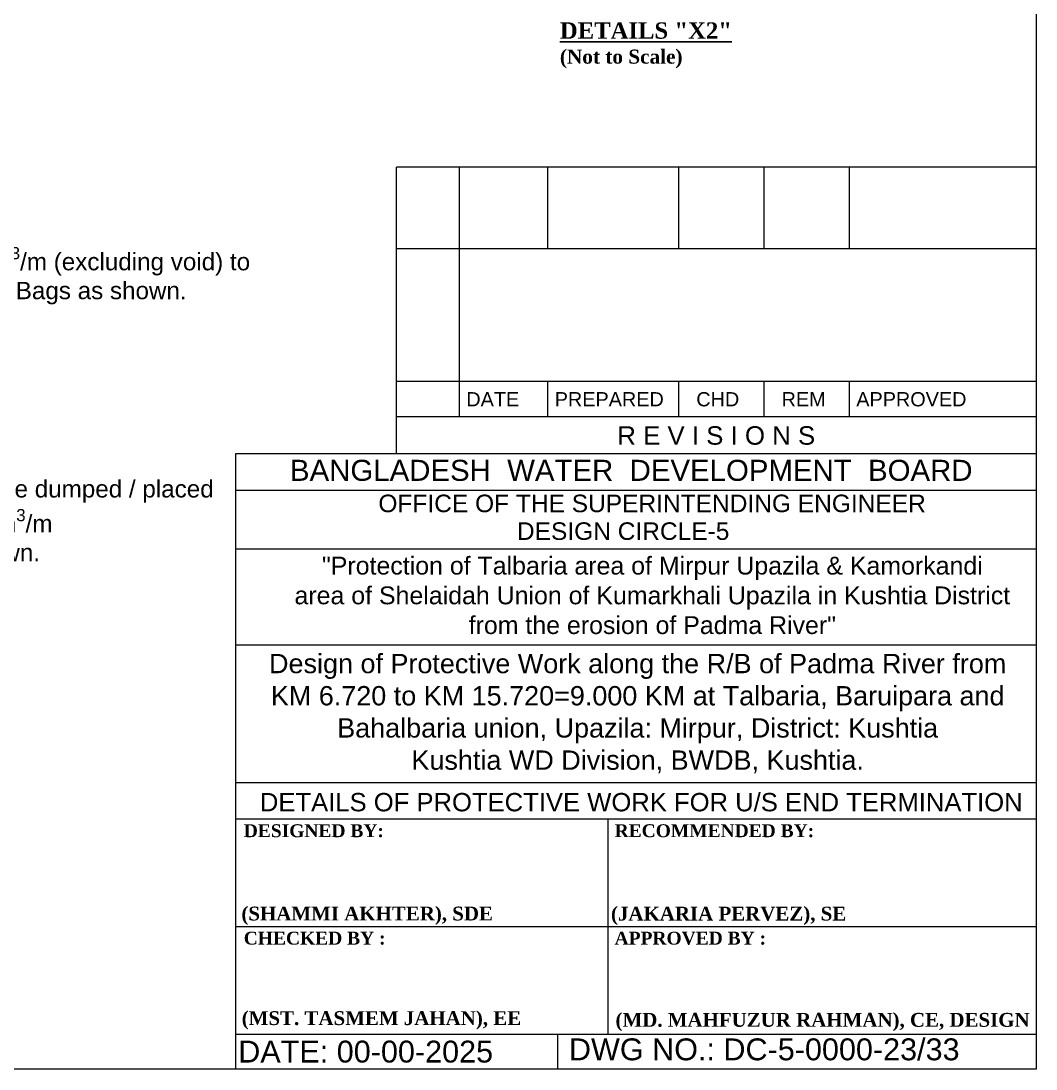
# Model space of a CAD drawing. Header units: inches. Extents: x -885 to 26362, y -28010 to 990.
# Drawn here: x 4186.1 to 4249.9, y -17604.2 to -17538.4 of the extents above; entities that cross this region are included whole.
import ezdxf
from ezdxf.enums import TextEntityAlignment as Align

# ---------------------------------------------------------------- set-up
doc = ezdxf.new("R2010")
doc.units = ezdxf.units.IN
doc.header["$MEASUREMENT"] = 0
doc.layers.add('LINE', color=7, linetype='Continuous')
doc.styles.add('Kazi_T_H', font='timesbd.ttf')
doc.styles.get("Standard").update_dxf_attribs({"font": 'arial.ttf'})

msp = doc.modelspace()

# ---------------------------------------------------------------- linework, layer by layer
at = {"layer": 'LINE', "color": 0, "linetype": 'ByBlock', "lineweight": -3, "ltscale": 0.5}
for p, q in [((4249.864639, -17547.558997), (4209.687535, -17547.558997)), ((4209.687535, -17565.562207), (4209.687535, -17547.558997)), ((4213.632126, -17547.558997), (4213.632126, -17563.241151)), ((4219.183417, -17547.558997), (4219.183417, -17552.686965)), ((4227.409332, -17547.558997), (4227.409332, -17552.686965)), ((4232.768204, -17547.558997), (4232.768204, -17552.686965)), ((4238.127075, -17547.558997), (4238.127075, -17552.686965)), ((4249.864639, -17552.686965), (4209.687535, -17552.686965)), ((4249.864639, -17561.011495), (4209.687535, -17561.011495)), ((4219.183417, -17561.011495), (4219.183417, -17563.241151)), ((4227.409332, -17561.011495), (4227.409332, -17563.241151)), ((4232.768204, -17561.011495), (4232.768204, -17563.241151)), ((4238.127075, -17561.011495), (4238.127075, -17563.241151)), ((4249.864639, -17563.241151), (4209.687535, -17563.241151)), ((4199.577094, -17565.562207), (4199.577094, -17604.189336)), ((4249.864639, -17565.562207), (4199.577094, -17565.562207)), ((4249.864639, -17567.860788), (4199.577094, -17567.860788)), ((4249.864639, -17571.551667), (4199.577094, -17571.551667)), ((4249.866215, -17577.572263), (4199.578671, -17577.572263)), ((4249.864639, -17586.217774), (4199.577094, -17586.217774)), ((4249.864639, -17588.49403), (4199.577094, -17588.49403)), ((4222.986668, -17601.990407), (4222.986668, -17588.49403)), ((4199.577094, -17595.242218), (4249.864639, -17595.242218)), ((4199.577094, -17601.990407), (4249.864639, -17601.990407)), ((4219.816133, -17604.189336), (4219.816133, -17601.990407))]:
    msp.add_line(p, q, dxfattribs=at)
at = {"layer": 'LINE', "color": 7, "lineweight": -2, "ltscale": 0.5}
msp.add_lwpolyline([(4059.352579, -17604.189336), (4059.352579, -17469.470094), (4249.864639, -17469.470094), (4249.864639, -17604.189336), (4059.352579, -17604.189336)], close=True, dxfattribs=at)

# ---------------------------------------------------------------- texts
at = {"layer": 'LINE', "color": 0, "linetype": 'ByBlock', "lineweight": -3, "ltscale": 0.5}
for s, height, p in [('DATE', 0.8918624, (4214.078057, -17562.572255)), ('PREPARED', 0.8918624, (4219.629348, -17562.572255)), ('CHD', 0.8918624, (4228.52416, -17562.572255)), ('REM', 0.8918624, (4233.883032, -17562.572255)), ('APPROVED', 0.8918624, (4238.573006, -17562.572255)), ('DATE: 00-00-2025', 1.37433059, (4199.751812, -17603.78106)), ('DWG NO.: DC-5-0000-23/33', 1.37433059, (4220.5248, -17603.639604))]:
    msp.add_text(s, height=height, dxfattribs=at).set_placement(p)
for s, height, p in [('R E V I S I O N S', 1.16052756, (4229.776087, -17564.981943)), ('BANGLADESH  WATER  DEVELOPMENT  BOARD', 1.32156831, (4224.438584, -17567.251678)), ('OFFICE OF THE SUPERINTENDING ENGINEER', 1.10227319, (4225.748057, -17569.218974)), ('DESIGN CIRCLE-5', 1.10227319, (4223.929787, -17570.960101))]:
    msp.add_text(s, height=height, dxfattribs=at).set_placement(p, align=Align.CENTER)
msp.add_text('DETAILS OF PROTECTIVE WORK FOR U/S END TERMINATION', height=1.15187549, dxfattribs=at).set_placement((4225.066688, -17587.406098), align=Align.MIDDLE)
at = {"layer": 'LINE', "color": 0, "linetype": 'ByBlock', "lineweight": -3, "ltscale": 0.5, "style": 'Kazi_T_H'}
for s, p in [('DESIGNED BY:', (4200.099032, -17589.627726)), ('RECOMMENDED BY:', (4223.391559, -17589.627726)), ('CHECKED BY :', (4200.099032, -17596.375914)), ('APPROVED BY :', (4223.391559, -17596.375914))]:
    msp.add_text(s, height=0.80978262, dxfattribs=at).set_placement(p)
at = {"layer": 'LINE', "lineweight": 50, "ltscale": 0.5, "style": 'Kazi_T_H'}
for s, p in [('(SHAMMI AKHTER), SDE', (4199.949776, -17594.859639)), ('(JAKARIA PERVEZ), SE ', (4223.16608, -17594.864425)), ('(MST. TASMEM JAHAN), EE', (4199.970189, -17601.427099)), ('(MD. MAHFUZUR RAHMAN), CE, DESIGN ', (4223.449377, -17601.535444))]:
    msp.add_text(s, height=0.86969211, dxfattribs=at).set_placement(p)
at = {"layer": 'LINE', "color": 7, "lineweight": 30, "ltscale": 0.5, "insert": (4219.9546, -17538.458308), "char_height": 0.71670266, "width": 11.26637507, "attachment_point": 1}
msp.add_mtext('{\\fTimes New Roman|b1|i0|c0|p18;\\H1.432x;\\LDETAILS "X2"\\P\\H0.8606x;\\l(Not to Scale)}', dxfattribs=at)
at = {"layer": 'LINE', "color": 7, "lineweight": 20, "ltscale": 0.5, "attachment_point": 1}
for s, insert, char_height, width in [('\\A1;Assorted C.C Blocks  @ 47 {\\C0;m\\H0.7x;\\S3^ ;\\H1.429x;/m} to 24.00 {\\C0;m\\H0.7x;\\S3^ ;\\H1.429x;/m} (excluding void) to be dumped / placed from C1 to D1 over Geo Bags as shown.\\P500 x 500 x 500 --------- 60 %\\P400 x 400 x 400 --------- 40 %', (4155.436572, -17552.570855), 1.088423855, 46.35266503), ('\\A1;250 kg  Geo Bags to be dumped / placed \\P@ 50 {\\C0;m\\H0.7x;\\S3^ ;\\H1.429x;/m} to 22.50 {\\C0;m\\H0.7x;\\S3^ ;\\H1.429x;/m} \\Pfrom C1 to D1 as shown. ', (4170.568595, -17567.207922), 1.08842386, 44.46503777)]:
    msp.add_mtext(s, dxfattribs=dict(at, insert=insert, char_height=char_height, width=width))
at = {"layer": 'LINE', "color": 0, "linetype": 'ByBlock', "lineweight": -3, "ltscale": 0.5, "attachment_point": 2}
for s, insert, char_height, width in [('\\pt4.784;"Protection of Talbaria area of Mirpur Upazila & Kamorkandi \\Parea of Shelaidah Union of Kumarkhali Upazila in Kushtia District \\Pfrom the erosion of Padma River"', (4225.763277, -17572.016308), 1.12, 54.73696935), ('Design of Protective Work along the R/B of Padma River from \\PKM 6.720 to KM 15.720=9.000 KM at Talbaria, Baruipara and Bahalbaria union, Upazila: Mirpur, District: Kushtia\\PKushtia WD Division, BWDB, Kushtia.', (4224.841904, -17578.118422), 1.212500514, 52.55797949)]:
    msp.add_mtext(s, dxfattribs=dict(at, insert=insert, char_height=char_height, width=width))

doc.saveas('drawing.dxf')
